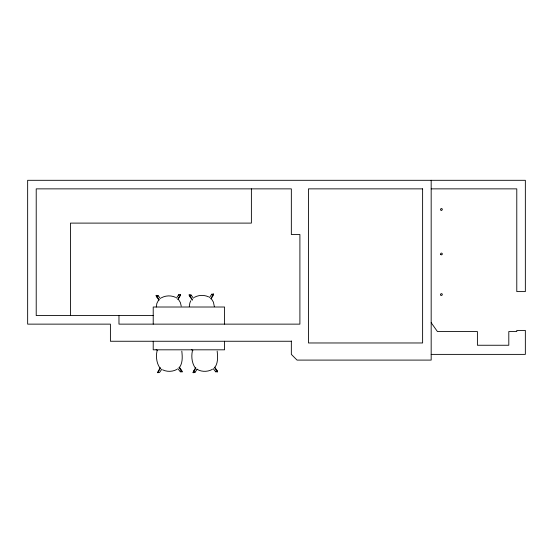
<?xml version="1.0" encoding="UTF-8"?>
<svg xmlns="http://www.w3.org/2000/svg" width="553" height="553" viewBox="0 0 553 553"><rect width="100%" height="100%" fill="white"/><g stroke="black" fill="none" stroke-linecap="round" stroke-linejoin="round"><path stroke-width="0.83" d="M158.918 300.085L156.561 296.622A0.726 0.726 0 0 0 156.347 296.166M179.366 367.137L181.723 370.593A0.726 0.726 0 0 0 181.937 371.056L182.151 371.844L180.354 371.796L177.796 368.581M214.716 367.137L217.073 370.593A0.726 0.726 0 0 0 217.294 371.056L217.509 371.844L215.711 371.796L213.154 368.581M157.902 296.014L157.93 295.42L156.133 295.378L156.229 296.062M180.354 371.796L180.382 371.201M192.396 300.238L189.568 296.132A0.726 0.726 0 0 0 189.347 295.675L189.133 294.887L190.937 294.929L190.778 295.599M215.711 371.796L215.739 371.201M156.278 306.991L156.858 303.41L158.504 300.196M189.278 306.5L189.866 302.92L190.82 300.687M157.024 351.024C155.808 356.443 156.54 363.093 159.755 367.724M192.382 351.024C191.165 356.443 191.898 363.093 195.112 367.724M177.665 299.263L180.561 294.521L178.771 294.694L176.442 298.081M161.842 369.134L159.513 372.528L157.723 372.694L160.619 367.959M210.665 298.772L213.562 294.03L211.771 294.203L209.449 297.59M197.2 369.134L194.87 372.528L193.08 372.694L195.976 367.959M178.107 299.415L180.216 295.8A0.726 0.726 0 0 1 180.402 295.323L180.561 294.521M160.176 367.807L158.068 371.422A0.726 0.726 0 0 1 157.882 371.893L157.723 372.694M211.108 298.924L213.223 295.309A0.726 0.726 0 0 1 213.41 294.839L213.562 294.03M193.08 372.694L193.239 371.893A0.726 0.726 0 0 0 193.426 371.422L195.534 367.807M179.78 367.026C182.836 362.443 182.366 356.388 181.813 351.148M215.138 367.026C218.186 362.443 217.723 356.388 217.17 351.148M161.248 297.873C165.589 295.413 171.126 295.219 175.633 297.376M194.255 297.383C198.596 294.922 204.133 294.728 208.633 296.885M177.036 369.342C172.695 371.81 167.158 372.003 162.651 369.846M212.393 369.342C207.707 371.996 201.589 372.038 196.951 369.259M193.405 371.187L194.186 371.111M431.174 188.863L516.785 188.863L516.785 291.597L525.35 291.597L525.35 180.306L27.65 180.306L27.65 324.134L110.406 324.134L110.406 341.256L291.341 341.256M153.216 315.569L36.215 315.569L36.215 188.863L291.341 188.863L291.341 234.527L299.899 234.527L299.899 324.134L118.971 324.134L118.971 315.569M431.174 354.383L525.35 354.383L525.35 330.411L516.785 330.411L516.785 331.551L508.801 331.551L508.801 345.252L477.405 345.252L477.405 331.551L437.437 331.551L431.174 322.703M156.561 296.857L157.349 296.878M216.292 370.344L217.073 370.365M180.935 370.344L181.723 370.365M194.67 371.872L194.87 372.528M191.462 349.627L192.942 350.498M156.112 349.627L157.591 350.498M212.096 294.936L211.771 294.203M211.536 299.007L213.396 302.097L214.384 306.715M178.529 299.498L180.396 302.588L181.225 306.12M190.937 294.929L193.495 298.15M157.93 295.42L160.488 298.641M189.133 294.887L192.354 299.408M214.288 367.316L217.509 371.844M156.133 295.378L159.354 299.899M178.93 367.316L182.151 371.844M178.771 294.694L178.84 295.288M431.174 180.306L431.174 360.093L297.044 360.093L291.341 354.383L291.341 340.938M251.387 188.863L251.387 223.108L70.459 223.108L70.459 315.569M224.559 324.134L224.559 307.012L153.216 307.012L153.216 324.134M224.559 341.256L224.559 349.814L153.216 349.814L153.216 341.256M422.616 188.863L308.463 188.863L308.463 342.971L422.616 342.971L422.616 188.863M440.831 295.129A0.871 0.871 0 0 0 442.289 294.735A0.871 0.871 0 0 0 441.225 293.671A0.871 0.871 0 0 0 440.831 295.129M440.831 254.587A0.871 0.871 0 0 0 442.289 254.193A0.871 0.871 0 0 0 441.225 253.129A0.871 0.871 0 0 0 440.831 254.587M441.011 210.168A0.871 0.871 0 0 0 442.324 209.414A0.871 0.871 0 0 0 441.011 208.654A0.871 0.871 0 0 0 441.011 210.168"/></g></svg>
